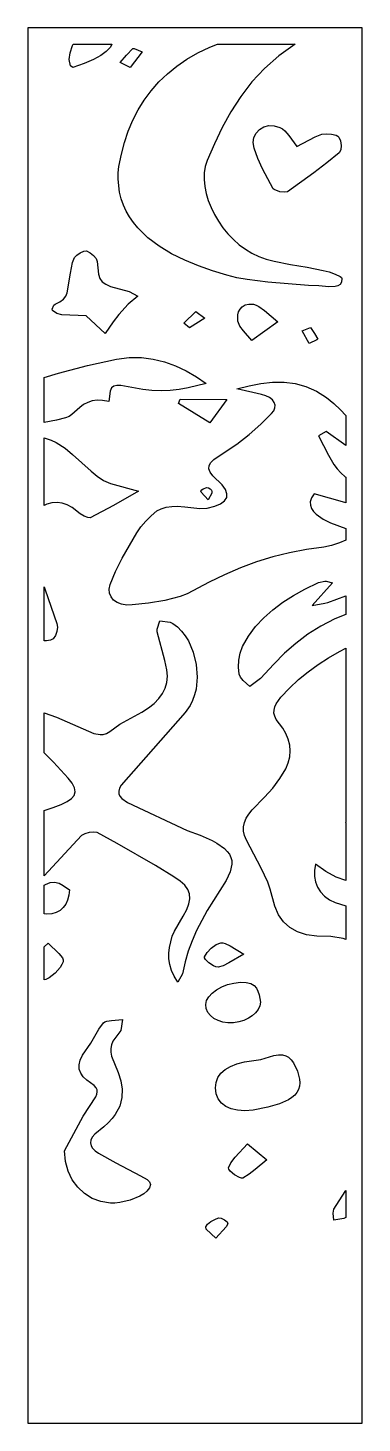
# Model space of a CAD drawing. Extents: x 0 to 408, y 0 to 1700.
import ezdxf

# ---------------------------------------------------------------- set-up
doc = ezdxf.new("R2010")
doc.units = 0
doc.layers.add('CUT', color=1, linetype='Continuous')
doc.layers.add('OUTLINE', color=7, linetype='Continuous')

msp = doc.modelspace()

# ---------------------------------------------------------------- linework, layer by layer
at = {"layer": 'CUT'}
for points in [[(51.98, 1653.64), (50.56, 1661.47), (51.52, 1669.76), (54.3, 1678.4), (55.11, 1680), (102.67, 1680), (100.67, 1676.51), (95.71, 1671.19), (88.95, 1666.3), (80.1, 1661.58), (68.91, 1656.81), (55.08, 1651.73)], [(227.66, 1558.64), (218.92, 1538.27), (216.61, 1530.99), (215.37, 1523.25), (215.16, 1515.14), (215.93, 1506.77), (217.62, 1498.23), (220.19, 1489.62), (223.57, 1481.05), (227.71, 1472.61), (232.56, 1464.4), (238.06, 1456.52), (244.17, 1449.06), (250.81, 1442.13), (257.95, 1435.82), (265.52, 1430.22), (273.48, 1425.43), (281.76, 1421.53), (291.04, 1418.23), (300.64, 1415.58), (320.52, 1411.59), (340.7, 1408.33), (360.52, 1404.55), (367.68, 1402.59), (375.15, 1399.95), (381.01, 1397.09), (382.75, 1395.72), (383.37, 1394.48), (382.71, 1390.37), (381.02, 1387.51), (378.47, 1385.72), (375.24, 1384.78), (367.47, 1384.65), (355.3, 1385.77), (342.71, 1386.05), (292.84, 1390.31), (267.55, 1393.32), (255.08, 1395.61), (242.83, 1398.62), (225.43, 1403.89), (208.22, 1409.9), (191.47, 1416.81), (175.44, 1424.75), (160.39, 1433.87), (146.62, 1444.31), (134.39, 1456.2), (128.94, 1462.73), (123.99, 1469.68), (119.94, 1476.62), (116.59, 1484.03), (113.93, 1491.77), (111.97, 1499.71), (110.15, 1515.73), (110.3, 1523.55), (111.16, 1531.08), (114.09, 1545.99), (117.88, 1560.37), (122.55, 1574.21), (128.13, 1587.47), (134.63, 1600.12), (142.08, 1612.14), (150.49, 1623.5), (159.89, 1634.18), (170.29, 1644.14), (181.71, 1653.38), (194.16, 1661.85), (207.65, 1669.54), (222.21, 1676.44), (231.39, 1680), (326.4, 1680), (306.48, 1665.86), (288.93, 1650.62), (273.48, 1634.11), (259.87, 1616.48), (247.87, 1597.92), (237.22, 1578.58)], [(124.71, 1651.57), (112.81, 1657.9), (120.25, 1666.61), (128.28, 1674.85), (129.86, 1674.78), (139.49, 1671.04)], [(381.69, 1562.31), (382.53, 1556.81), (381.95, 1551.62), (379.78, 1547.9), (364.79, 1535.57), (349.22, 1523.59), (316.76, 1500.38), (313.14, 1499.74), (307.74, 1500.4), (300.66, 1502.9), (299.59, 1503.93), (286.56, 1528.28), (280.89, 1540.72), (276.21, 1553.34), (275.05, 1560.2), (275.92, 1566.45), (278.55, 1571.87), (282.62, 1576.23), (287.86, 1579.32), (293.96, 1580.9), (300.64, 1580.77), (307.6, 1578.71), (310.72, 1576.93), (313.54, 1574.62), (318.55, 1568.81), (328.39, 1555.37), (350.48, 1567.17), (358.77, 1570.39), (364.12, 1571.09), (370.46, 1570.6), (376.16, 1569.14), (378.26, 1568.12), (379.59, 1566.94)], [(39.12, 1366.04), (43.34, 1369.29), (46.23, 1372.98), (48.09, 1377.02), (51.93, 1401.31), (54.67, 1414.09), (57.02, 1420.17), (59.67, 1423.24), (63.88, 1426.09), (68.28, 1427.99), (71.49, 1428.24), (75.96, 1425.96), (80.16, 1422.72), (83.31, 1419.06), (84.61, 1415.5), (86.05, 1400.12), (87.81, 1394.84), (90.68, 1390.75), (94.98, 1387.55), (101.05, 1384.93), (123.46, 1378.93), (134.13, 1373.05), (122.61, 1363.41), (110.91, 1350.8), (103.95, 1341.8), (94.55, 1327.58), (71.1, 1349.3), (41.5, 1350.2), (35.22, 1351.99), (30.21, 1355.49), (29.8, 1357.23), (31.63, 1361.97), (33.27, 1363.33)], [(269.72, 1363.44), (275.28, 1363.25), (278.7, 1362.33), (282.04, 1360.67), (288.8, 1355.62), (305, 1341.7), (273.45, 1319.21), (263.1, 1330.76), (258.65, 1336.62), (256.18, 1342.68), (256.15, 1350.24), (257.18, 1354), (258.98, 1357.43), (261.63, 1360.31), (265.19, 1362.39)], [(215.82, 1346.33), (197.48, 1334.68), (190.24, 1340.29), (205.05, 1354.47)], [(343.34, 1315.55), (334.88, 1330.95), (344.86, 1334.75), (349.75, 1327.82), (353.9, 1320.68), (352.89, 1319.86)], [(84.57, 1246.43), (78.6, 1245.55), (73.16, 1243.68), (68.11, 1240.96), (63.29, 1237.53), (53.79, 1229.12), (50.25, 1226.61), (45.8, 1224.7), (34.98, 1222.09), (20, 1219.37), (20, 1274.03), (37.25, 1279.28), (72.78, 1288.58), (108.38, 1296.3), (123.71, 1298.26), (138.58, 1298.25), (152.98, 1296.43), (166.9, 1292.99), (180.33, 1288.13), (193.26, 1282.01), (205.69, 1274.8), (217.61, 1266.7), (195.76, 1261.38), (184.74, 1259.54), (173.66, 1258.34), (162.53, 1257.85), (151.35, 1258.12), (140.13, 1259.24), (113.61, 1264.22), (108.52, 1264.41), (104.81, 1263.48), (102.22, 1261.24), (100.5, 1257.48), (98.65, 1244.64), (91.2, 1246.17)], [(388, 1089.92), (388, 1075.68), (380.19, 1072.59), (370.78, 1069.36), (361.18, 1067.43), (339.98, 1064.57), (319.26, 1060.57), (298.97, 1055.44), (279.06, 1049.24), (259.49, 1042), (240.19, 1033.75), (221.12, 1024.54), (194.3, 1010.54), (185.71, 1007.32), (176.57, 1004.67), (167.02, 1002.51), (147.25, 999.25), (127.5, 996.83), (120.62, 996.65), (114.43, 997.68), (109.08, 999.78), (104.72, 1002.81), (101.51, 1006.65), (99.61, 1011.16), (99.15, 1016.19), (100.31, 1021.61), (107.03, 1037.81), (115.04, 1053.73), (133.09, 1084.85), (138.01, 1092.09), (143.84, 1099.01), (150.42, 1105.49), (157.58, 1111.38), (162.61, 1114.06), (168.82, 1115.85), (175.53, 1116.86), (182.07, 1117.25), (191.41, 1116.64), (209.94, 1114.31), (218.65, 1114.85), (228.15, 1117.26), (235.29, 1120.22), (240.12, 1123.73), (242.68, 1127.78), (242.99, 1132.38), (241.09, 1137.51), (236.99, 1143.19), (225.64, 1154.41), (222.45, 1158.85), (221.08, 1162.88), (221.45, 1166.64), (223.51, 1170.28), (227.16, 1173.96), (232.34, 1177.82), (255.1, 1192.74), (270.15, 1204.54), (284.23, 1217.09), (297.49, 1230.02), (300.22, 1233.5), (301.62, 1237.01), (301.76, 1240.45), (300.68, 1243.74), (298.42, 1246.78), (295.02, 1249.47), (290.53, 1251.72), (285, 1253.44), (255.21, 1260.25), (269.96, 1264.06), (284.48, 1266.8), (298.73, 1268.28), (312.67, 1268.28), (326.26, 1266.61), (339.46, 1263.08), (352.23, 1257.49), (364.55, 1249.63), (373.58, 1242.41), (381.74, 1234.83), (388, 1227.85), (388, 1191.05), (364.23, 1208.24), (354.88, 1203.03), (366.91, 1179.31), (373.56, 1167.92), (377.45, 1162.63), (381.89, 1157.72), (387.09, 1153.09), (388, 1152.41), (388, 1121.35), (386.98, 1121.58), (349.36, 1132.42), (346.19, 1127.36), (344.73, 1122.67), (344.79, 1118.34), (346.15, 1114.35), (348.6, 1110.69), (351.94, 1107.34), (360.43, 1101.48), (369.27, 1097.05)], [(183.91, 1242.53), (186.03, 1247.47), (242.74, 1247.05), (221.98, 1218.88)], [(77.17, 1159.85), (84.44, 1153.78), (92.42, 1148.56), (100.82, 1144.89), (134.84, 1135.5), (104.46, 1118.24), (76.1, 1103.2), (73.08, 1103.36), (68.59, 1105.21), (63.79, 1108), (54.01, 1115.43), (47.99, 1118.72), (41.84, 1120.82), (35.64, 1121.71), (29.45, 1121.37), (23.36, 1119.8), (20, 1118.21), (20, 1200.33), (22.47, 1199.82), (28.58, 1197.69), (34.44, 1194.88), (45.46, 1187.85), (54.52, 1180.4)], [(224.01, 1136.6), (224.74, 1134.99), (224.44, 1133.02), (219.87, 1124.84), (211.34, 1134.17), (211.01, 1135.55), (212.14, 1137.11), (214.08, 1138.56), (218.58, 1140.05), (220.44, 1139.54), (222.41, 1138.26)], [(257.29, 921.19), (257.53, 929.79), (258.93, 938.24), (261.86, 946.18), (269.27, 958.85), (278.02, 970.51), (288.02, 981.23), (299.12, 991.07), (311.21, 1000.11), (324.16, 1008.41), (337.86, 1016.04), (354.63, 1024.06), (362.5, 1025.92), (363.98, 1025.89), (371.72, 1023.79), (346.85, 996.17), (362.48, 998.93), (366.16, 999.99), (388, 1007.92), (388, 985.2), (374.6, 979.81), (357.5, 971.08), (341.65, 961.15), (326.9, 950.08), (313.09, 937.96), (300.05, 924.84), (283.98, 907.23), (270.8, 897.65), (262.76, 905.03), (259.38, 908.8), (257.78, 912.75)], [(22.59, 953.05), (20, 953.01), (20, 1018.84), (21.31, 1015.39), (35.49, 974.25), (36.15, 969.65), (35.51, 964.67), (33.73, 959.81), (30.98, 955.57), (27.77, 953.9)], [(159.85, 882.71), (164.4, 888.92), (167.69, 895.52), (169.68, 902.52), (170.34, 909.93), (169.61, 917.75), (167.07, 929.4), (157.97, 964.19), (157.91, 967.41), (160.94, 977.6), (173.78, 975.8), (177.13, 974.35), (182.65, 970.04), (187.63, 964.99), (192.06, 959.28), (195.93, 953.02), (201.94, 939.22), (205.57, 924.33), (206.71, 909.09), (205.26, 894.24), (203.52, 887.19), (201.1, 880.51), (197.96, 874.31), (191.86, 865.89), (113.72, 777.2), (111.73, 773.46), (110.88, 769.99), (111.12, 766.78), (112.39, 763.81), (114.62, 761.09), (121.77, 756.3), (194.34, 722.02), (210.43, 716.26), (224.78, 709.76), (230.68, 706.55), (239.95, 700.02), (243.36, 696.61), (245.96, 693.07), (247.75, 689.34), (248.76, 685.4), (248.98, 681.19), (247.11, 671.84), (242.19, 660.97), (218.9, 624.38), (205.82, 600.04), (200.37, 587.63), (195.77, 575.02), (192.11, 562.2), (188.89, 547.35), (183.23, 537.42), (178.64, 544.58), (175.36, 551.65), (173.27, 558.65), (172.24, 565.59), (172.15, 572.5), (172.88, 579.38), (176.3, 593.17), (178.89, 599.41), (189.76, 617.72), (193.88, 625.6), (196.55, 632.64), (197.7, 638.99), (197.27, 644.8), (195.19, 650.21), (191.39, 655.37), (185.8, 660.43), (178.34, 665.54), (155.61, 679.29), (108.8, 706.23), (84.79, 719.48), (80.71, 720.2), (75.01, 719.6), (69.41, 718.02), (65.61, 715.78), (20, 666.98), (20, 746.35), (30.95, 750.1), (40.46, 753.69), (47.88, 757.26), (53.21, 760.93), (56.49, 764.86), (57.73, 769.17), (56.94, 774.03), (54.13, 779.55), (49.31, 785.89), (31.33, 805.5), (20, 816.74), (20, 865.58), (34.99, 860.07), (80.7, 840.43), (88.31, 838.86), (92.06, 839.15), (95.91, 840.32), (99.97, 842.49), (112.24, 851.55), (139.11, 866.37), (147.17, 871.44), (154.1, 876.88)], [(362.07, 642.03), (368.05, 637.71), (375.08, 634.27), (388, 630.25), (388, 589.34), (384.91, 590.42), (369.69, 592.94), (352.85, 593.2), (340.03, 595.09), (329, 598.64), (319.71, 603.86), (312.06, 610.78), (305.98, 619.39), (301.38, 629.7), (295.91, 650.59), (292.83, 659.3), (284.85, 676.36), (266.66, 710.13), (264.4, 715.82), (263.32, 721.31), (263.37, 726.64), (264.48, 731.84), (266.6, 736.95), (269.66, 742.01), (273.62, 747.07), (288.9, 762.8), (298.84, 773.83), (307.67, 785.25), (314.83, 797.07), (317.91, 804.41), (319.7, 811.74), (320.24, 819.03), (319.59, 826.23), (317.8, 833.3), (314.92, 840.21), (311.01, 846.9), (303.15, 857.35), (301.27, 861.25), (300.41, 865.07), (300.48, 868.85), (301.43, 872.64), (303.19, 876.48), (308.88, 884.48), (319.14, 895.64), (330.18, 905.92), (341.93, 915.41), (354.28, 924.23), (367.14, 932.46), (380.44, 940.21), (388, 944.09), (388, 732.18), (387.69, 731.96), (388, 731.51), (388, 661.2), (376.45, 665.4), (363.5, 672.14), (351.24, 680.93), (349.76, 673.41), (349.68, 666.17), (350.92, 659.31), (353.44, 652.93), (357.17, 647.14)], [(48.53, 637.36), (46.26, 632.31), (43.2, 628.11), (39.34, 624.77), (34.66, 622.29), (29.13, 620.71), (22.73, 620.02), (20, 620.36), (20, 655.5), (21.42, 656.33), (27.29, 658.56), (32.64, 659.2), (38.19, 657.86), (43.12, 655.22), (50.77, 649.94), (50.02, 643.24)], [(37.64, 572.18), (42.14, 566.86), (43.15, 564.42), (43.06, 562.13), (41.59, 558.77), (39.38, 555.22), (33.26, 548.25), (25.86, 542.54), (22.05, 540.58), (20, 539.95), (20, 580.5), (24.76, 584.7)], [(215.7, 568.27), (218.94, 573.58), (223.88, 578.81), (229.68, 583.01), (235.52, 585.21), (238.15, 585.22), (240.91, 584.51), (247.08, 581.36), (263.46, 571.39), (245.18, 560.72), (238.26, 557.19), (232.12, 555.71), (229.56, 556.04), (226.72, 557.09), (221.04, 560.65), (216.8, 564.88), (215.75, 566.77)], [(218.19, 514.8), (220.87, 519.46), (225.01, 523.89), (230.37, 527.93), (236.72, 531.44), (243.84, 534.26), (251.49, 536.24), (259.45, 537.23), (266.61, 537.02), (272.05, 535.61), (276.05, 533.2), (278.89, 529.99), (280.83, 526.18), (282.14, 521.96), (283.93, 513.09), (283.11, 508.49), (281.09, 504.11), (278, 500.05), (273.96, 496.4), (269.12, 493.25), (263.58, 490.69), (257.48, 488.82), (250.96, 487.74), (244.26, 487.61), (237.95, 488.52), (232.18, 490.36), (227.13, 493.04), (222.94, 496.46), (219.78, 500.5), (217.81, 505.07), (217.18, 510.06)], [(76.92, 344.85), (76.43, 341.35), (77.17, 337.99), (79.06, 334.8), (82.04, 331.81), (86.07, 329.03), (107.34, 317.12), (137.53, 301.42), (145.65, 296.65), (148.33, 293.83), (149.49, 290.58), (148.67, 286.83), (145.41, 282.47), (141.56, 279.29), (136.69, 276.38), (124.92, 271.58), (112.2, 268.59), (106.15, 267.94), (100.67, 267.95), (89.22, 269.86), (78.66, 273.84), (69.18, 279.72), (60.96, 287.35), (54.2, 296.54), (49.09, 307.12), (45.82, 318.92), (44.57, 331.75), (67.6, 374.14), (82.79, 397.71), (84.17, 400.74), (84.79, 403.52), (84.54, 406.13), (83.3, 408.66), (80.96, 411.18), (71.97, 417.71), (67.64, 421.92), (64.55, 426.44), (62.78, 431.3), (62.46, 436.53), (63.69, 442.13), (66.58, 448.14), (76.95, 462.74), (86.63, 479.8), (92.49, 487.81), (94.06, 488.95), (96.32, 489.76), (102.28, 490.65), (115.66, 491.7), (113.6, 478.49), (103.89, 465.39), (101.98, 460.82), (101.14, 456.3), (101.25, 451.77), (102.18, 447.14), (110.42, 427.24), (113.58, 417.04), (115.15, 406.8), (114.78, 396.53), (112.08, 386.29), (106.69, 376.08), (102.87, 371), (98.22, 365.94), (92.71, 360.9), (81.79, 352.15), (78.69, 348.46)], [(229.81, 415.13), (232.03, 421), (235.73, 426.22), (240.85, 430.76), (247.35, 434.6), (255.16, 437.7), (264.23, 440.03), (284.42, 443.18), (300.42, 447.86), (305.9, 448.76), (310.65, 448.68), (314.75, 447.64), (318.3, 445.68), (321.39, 442.81), (324.11, 439.08), (328.92, 428.96), (331.59, 419), (331.88, 414.53), (331.46, 410.39), (330.3, 406.55), (328.39, 403.01), (325.72, 399.73), (322.28, 396.71), (318.03, 393.93), (307.09, 389.02), (292.74, 384.86), (274.83, 381.34), (264.81, 380.59), (255.88, 381.1), (248.1, 382.84), (241.55, 385.78), (236.3, 389.86), (232.43, 395.07), (230.02, 401.34), (229.12, 408.65)], [(291.7, 320.9), (277.58, 308.9), (270.26, 303.26), (262.39, 298.44), (260.82, 298.41), (258.36, 299.23), (252.22, 302.65), (246.79, 307.15), (245.22, 309.31), (244.9, 311.16), (247.85, 317.29), (253.16, 323.84), (268.23, 340.33)], [(373.46, 260.53), (387.29, 282.18), (388, 283.61), (388, 250.63), (385.71, 249.45), (373.41, 247.32), (372.74, 255.95)], [(217.15, 239.02), (219.34, 242.29), (223.26, 245.53), (228.02, 248.27), (232.73, 250.01), (236.11, 249.59), (240.02, 247.61), (243.13, 245.04), (244.1, 242.81), (242.12, 239.09), (229.26, 225.19), (217.74, 236.26)]]:
    msp.add_lwpolyline(points, close=True, dxfattribs=at)
at = {"layer": 'OUTLINE'}
msp.add_lwpolyline([(0, 0), (408, 0), (408, 1700), (0, 1700)], close=True, dxfattribs=at)

doc.saveas('drawing.dxf')
